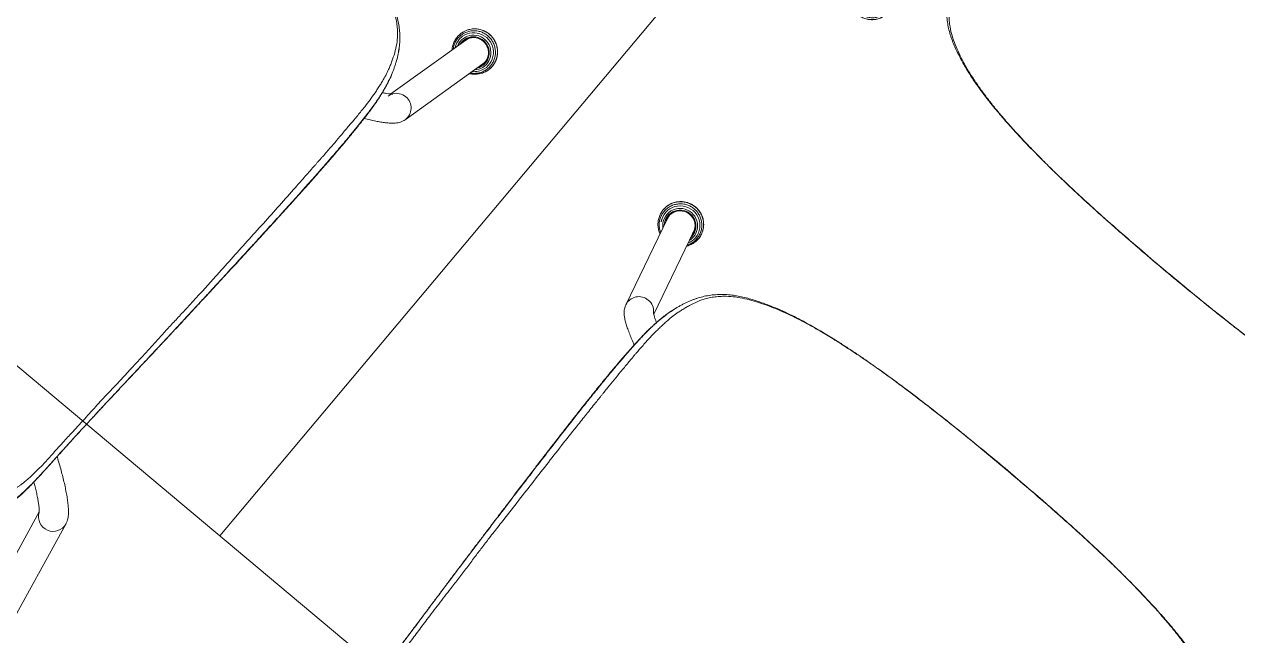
# Model space of a CAD drawing. Header units: metres. Extents: x 822482 to 822767, y 9662202 to 9662512.
# Drawn here: x 822637.789 to 822638.581, y 9662443.266 to 9662443.665 of the extents above; entities that cross this region are included whole.
import ezdxf

# ---------------------------------------------------------------- set-up
doc = ezdxf.new("R2010")
doc.units = ezdxf.units.M
doc.layers.add('A-MOB', color=251, linetype='Continuous', lineweight=0)
doc.layers.add('ARQ_NE_MOBILIÁRIOS', color=251, linetype='Continuous', lineweight=0)

# ---------------------------------------------------------------- blocks, each defined once
blk = doc.blocks.new('cadeira')
at = {"layer": 'A-MOB'}
for p, q in [((2101.6905, 1481.98449), (2101.70598, 1481.9069)), ((2101.7244, 1481.91193), (2101.70918, 1481.98821)), ((2101.70601, 1481.56233), (2101.69061, 1481.50182)), ((2102.23337, 1481.50182), (2102.21797, 1481.56233)), ((2101.70907, 1481.49712), (2101.7239, 1481.55539)), ((2102.20008, 1481.55539), (2102.21491, 1481.49712)), ((2101.69061, 1481.50182), (2101.69061, 1481.50182)), ((2102.23917, 1481.49904), (2102.23917, 1481.49915))]:
    blk.add_line(p, q, dxfattribs=at)
for centre, major_axis, ratio, start_param, end_param in [((2101.71532, 1481.90876), (0.00934, 0.00186), 0.980214, 0.198427, 3.141019), ((2101.71524, 1481.55998), (-0.00923, 0.00235), 0.987472, 0, 1.81707), ((2101.71524, 1481.55998), (-0.00923, 0.00235), 0.987472, 6.280684, 6.283185), ((2102.20874, 1481.55998), (0.00923, 0.00235), 0.987472, 4.466115, 6.283185), ((2102.20874, 1481.55998), (0.00923, 0.00235), 0.987472, 0, 0.002599), ((2101.71524, 1481.55998), (-0.00923, 0.00235), 0.987472, 1.81707, 2.787528), ((2102.20874, 1481.55998), (0.00923, 0.00235), 0.987472, 3.497719, 4.466115), ((2101.69989, 1481.49968), (0.01238, -0.00315), 0.987472, 2.41234, 3.068933), ((2101.69997, 1481.49999), (0.01104, -0.00281), 0.987472, 2.561468, 3.068933), ((2101.7, 1481.50012), (-0.01008, 0.00257), 0.987472, 5.869467, 6.210526), ((2102.22398, 1481.50012), (-0.01008, -0.00257), 0.987472, 0, 3.555298), ((2102.22409, 1481.49968), (0.01238, 0.00315), 0.987472, 0, 0.729141), ((2102.22401, 1481.49999), (0.01104, 0.00281), 0.987472, 0, 0.580014), ((2101.68984, 1481.50238), (-0.00427, 0.00143), 0.157378, 5.627858, 6.329692), ((2101.69989, 1481.49968), (0.01238, -0.00315), 0.987472, 3.068933, 6.283185), ((2101.69997, 1481.49999), (0.01104, -0.00281), 0.987472, 3.068933, 6.283185), ((2101.7, 1481.50012), (-0.01008, 0.00257), 0.987472, 0, 3.555291), ((2101.7, 1481.50012), (0.0096, -0.00244), 0.987472, 3.068933, 6.283185), ((2101.7, 1481.50012), (-0.01008, 0.00257), 0.987472, 6.210526, 6.283185), ((2101.69984, 1481.49947), (-0.00938, 0.00239), 0.987472, 0, 0.301681), ((2101.69984, 1481.49947), (-0.00923, 0.00235), 0.987472, 0, 0.566716), ((2101.69984, 1481.49947), (-0.00938, 0.00239), 0.987472, 6.210526, 6.283185), ((2101.7, 1481.50012), (0.0096, -0.00244), 0.987472, 2.864828, 3.068933), ((2101.69984, 1481.49947), (-0.00938, 0.00239), 0.987472, 6.103123, 6.210526), ((2101.69984, 1481.49947), (-0.00938, 0.00239), 0.987472, 2.840088, 3.321537), ((2101.7, 1481.50012), (0.0096, -0.00244), 0.987472, 0, 0.276646), ((2101.69997, 1481.49999), (0.01104, -0.00281), 0.987472, 0, 0.580006), ((2101.69989, 1481.49968), (0.01238, -0.00315), 0.987472, 0, 0.729134), ((2102.21381, 1481.49903), (-0.0045, 0), 0.153035, 5.655187, 6.357022), ((2102.22409, 1481.49968), (0.01238, 0.00315), 0.987472, 2.412348, 2.895367), ((2102.22409, 1481.49968), (0.01238, 0.00315), 0.987472, 2.895367, 6.283185), ((2102.22401, 1481.49999), (0.01104, 0.00281), 0.987472, 2.561475, 2.895367), ((2102.22401, 1481.49999), (0.01104, 0.00281), 0.987472, 2.895367, 6.283185), ((2102.22398, 1481.50012), (-0.01008, -0.00257), 0.987472, 5.869376, 6.03696), ((2102.22398, 1481.50012), (-0.01008, -0.00257), 0.987472, 6.03696, 6.283185), ((2102.22398, 1481.50012), (0.0096, 0.00244), 0.987472, 2.895367, 6.283185), ((2102.22398, 1481.50012), (0.0096, 0.00244), 0.987472, 2.864835, 2.895367), ((2102.22414, 1481.49947), (-0.00938, -0.00239), 0.987472, 6.103228, 6.283185), ((2102.22398, 1481.50012), (0.0096, 0.00244), 0.987472, 0, 0.276654), ((2102.22414, 1481.49947), (-0.00938, -0.00239), 0.987472, 2.840095, 3.321544), ((2102.22414, 1481.49947), (0.00923, 0.00235), 0.987472, 5.716371, 6.283134), ((2102.23467, 1481.49915), (-0.0045, 0), 0.15303, 3.145634, 3.847469), ((2101.69984, 1481.49947), (-0.00923, 0.00235), 0.987472, 2.574881, 3.141644), ((2101.70965, 1481.4958), (-0.00427, 0.00143), 0.157376, 3.118305, 3.820139), ((2102.22414, 1481.49947), (-0.00938, -0.00239), 0.987472, 0, 0.30159), ((2102.22414, 1481.49947), (0.00923, 0.00235), 0.987472, 3.141639, 3.708402)]:
    blk.add_ellipse(centre, major_axis=major_axis, ratio=ratio, start_param=start_param, end_param=end_param, dxfattribs=at)
for points, knots in [([(2101.96199, 1482.0149), (2101.95609, 1482.01487), (2101.94724, 1482.01476), (2101.93545, 1482.01444), (2101.92366, 1482.014), (2101.90894, 1482.01315), (2101.89423, 1482.01188), (2101.88249, 1482.01063), (2101.87371, 1482.00955), (2101.86644, 1482.0085), (2101.86064, 1482.00756), (2101.85486, 1482.00657), (2101.84911, 1482.00547), (2101.84339, 1482.00429), (2101.83912, 1482.00335), (2101.83485, 1482.00237), (2101.82918, 1482.00099), (2101.8239, 1481.99958), (2101.819, 1481.99816), (2101.81586, 1481.9972), (2101.81273, 1481.99621), (2101.80928, 1481.99505), (2101.8062, 1481.99394), (2101.80318, 1481.99275), (2101.80055, 1481.99165), (2101.79766, 1481.99034), (2101.79487, 1481.98896), (2101.79127, 1481.98706), (2101.78757, 1481.98491), (2101.78437, 1481.98288), (2101.78134, 1481.98081), (2101.77811, 1481.97837), (2101.77455, 1481.97525), (2101.77189, 1481.97255), (2101.77019, 1481.97059), (2101.76866, 1481.96868), (2101.76711, 1481.96654), (2101.76589, 1481.96454), (2101.76523, 1481.9633), (2101.76481, 1481.96249), (2101.76417, 1481.96116), (2101.76338, 1481.95927), (2101.76264, 1481.95737), (2101.76205, 1481.95574), (2101.76157, 1481.95436), (2101.7611, 1481.953), (2101.76019, 1481.95032), (2101.75917, 1481.94734), (2101.75809, 1481.94428), (2101.75741, 1481.9424), (2101.75685, 1481.94086), (2101.75642, 1481.93967), (2101.75596, 1481.93848), (2101.75549, 1481.93728), (2101.7551, 1481.9363), (2101.7548, 1481.93555), (2101.75457, 1481.93499), (2101.75435, 1481.93446), (2101.75407, 1481.93377), (2101.75359, 1481.93263), (2101.75314, 1481.93159), (2101.75276, 1481.93077), (2101.75261, 1481.93044), (2101.75249, 1481.93018), (2101.75237, 1481.92992), (2101.7521, 1481.92936), (2101.75168, 1481.92853), (2101.75116, 1481.92755), (2101.75064, 1481.92664), (2101.75005, 1481.9257), (2101.74951, 1481.92493), (2101.74876, 1481.924), (2101.74788, 1481.92307), (2101.74699, 1481.9224), (2101.74625, 1481.92197), (2101.7457, 1481.92173), (2101.74521, 1481.92158), (2101.74487, 1481.92151), (2101.74463, 1481.92145), (2101.74439, 1481.92136), (2101.74407, 1481.92117), (2101.7436, 1481.92071), (2101.743, 1481.91974), (2101.74213, 1481.91764), (2101.74129, 1481.91416), (2101.74052, 1481.90888), (2101.74001, 1481.90395), (2101.73966, 1481.89903), (2101.73942, 1481.89466), (2101.73923, 1481.89059), (2101.73903, 1481.88566), (2101.73882, 1481.87979), (2101.73861, 1481.8737), (2101.73844, 1481.86902), (2101.73832, 1481.86587), (2101.73826, 1481.86429), (2101.7382, 1481.86271), (2101.73813, 1481.86095), (2101.73802, 1481.8583), (2101.73784, 1481.85405), (2101.73758, 1481.84835), (2101.73732, 1481.84298), (2101.7371, 1481.83866), (2101.73694, 1481.83541), (2101.73677, 1481.83215), (2101.73658, 1481.82852), (2101.7364, 1481.82524), (2101.73617, 1481.82086), (2101.73577, 1481.81353), (2101.73516, 1481.80247), (2101.73451, 1481.7906), (2101.73403, 1481.78166), (2101.73371, 1481.77569), (2101.7334, 1481.76971), (2101.73302, 1481.76224), (2101.73257, 1481.75327), (2101.73213, 1481.74432), (2101.7317, 1481.73539), (2101.73128, 1481.7265), (2101.7308, 1481.71616), (2101.73026, 1481.70437), (2101.72974, 1481.69255), (2101.72935, 1481.68365), (2101.72897, 1481.67472), (2101.72835, 1481.65972), (2101.7278, 1481.6439), (2101.72747, 1481.63233), (2101.72738, 1481.62912), (2101.72734, 1481.62779), (2101.72733, 1481.62704), (2101.72731, 1481.62651), (2101.7273, 1481.62598), (2101.72728, 1481.62533), (2101.72724, 1481.62375), (2101.72719, 1481.62141), (2101.7271, 1481.61727), (2101.72699, 1481.61137), (2101.72691, 1481.60478), (2101.7269, 1481.59911), (2101.72691, 1481.59572), (2101.72693, 1481.59311), (2101.72696, 1481.59042), (2101.72702, 1481.58679), (2101.72712, 1481.58228), (2101.72727, 1481.57725), (2101.72748, 1481.57256), (2101.72776, 1481.56817), (2101.72808, 1481.56464), (2101.7284, 1481.5618), (2101.72868, 1481.55967), (2101.72899, 1481.55752), (2101.72948, 1481.55464), (2101.73023, 1481.551), (2101.73134, 1481.54664), (2101.73245, 1481.54308), (2101.73346, 1481.5403), (2101.73507, 1481.5362), (2101.7373, 1481.53167), (2101.74038, 1481.52688), (2101.74296, 1481.52351), (2101.74581, 1481.52039), (2101.74891, 1481.5175), (2101.75222, 1481.51486), (2101.75574, 1481.51247), (2101.75942, 1481.51034), (2101.76324, 1481.50842), (2101.76713, 1481.50665), (2101.77242, 1481.50448), (2101.77915, 1481.50205), (2101.78669, 1481.49974), (2101.79364, 1481.49794), (2101.79872, 1481.49679), (2101.80171, 1481.49617), (2101.80258, 1481.49599)], [0, 0, 0, 0, 0.018214, 0.02732, 0.036427, 0.054641, 0.072854, 0.081961, 0.091068, 0.100175, 0.104728, 0.109282, 0.118388, 0.122942, 0.127495, 0.132049, 0.136602, 0.145709, 0.149124, 0.152539, 0.155954, 0.159369, 0.163922, 0.166199, 0.169614, 0.173029, 0.176444, 0.179859, 0.186689, 0.191243, 0.19352, 0.20035, 0.20718, 0.21401, 0.218563, 0.22084, 0.22767, 0.2345, 0.236777, 0.237915, 0.24133, 0.24816, 0.254991, 0.259544, 0.264097, 0.268651, 0.273204, 0.291418, 0.300525, 0.309631, 0.314185, 0.318738, 0.323292, 0.327845, 0.332398, 0.334675, 0.336952, 0.339228, 0.341505, 0.346059, 0.355165, 0.357442, 0.359719, 0.360857, 0.361995, 0.364272, 0.371102, 0.377932, 0.384762, 0.391593, 0.400699, 0.405253, 0.418913, 0.432573, 0.437127, 0.446233, 0.453064, 0.456479, 0.459894, 0.463309, 0.466724, 0.473554, 0.482661, 0.491767, 0.509981, 0.519088, 0.528195, 0.537301, 0.541855, 0.546408, 0.553238, 0.560068, 0.566899, 0.573729, 0.575436, 0.577144, 0.578851, 0.580559, 0.582835, 0.587389, 0.594219, 0.601049, 0.604464, 0.607879, 0.611294, 0.614709, 0.619263, 0.621539, 0.62837, 0.64203, 0.65569, 0.664797, 0.66935, 0.673904, 0.68301, 0.692117, 0.701224, 0.710331, 0.719438, 0.728544, 0.742205, 0.755865, 0.764972, 0.769525, 0.783185, 0.810506, 0.817336, 0.819612, 0.820751, 0.821605, 0.822031, 0.822458, 0.823312, 0.824166, 0.827581, 0.830996, 0.837826, 0.846933, 0.851486, 0.853763, 0.85604, 0.858316, 0.860593, 0.865146, 0.8697, 0.874253, 0.878807, 0.88336, 0.885637, 0.887913, 0.89019, 0.892467, 0.89702, 0.901574, 0.906127, 0.908404, 0.91068, 0.919787, 0.924341, 0.928894, 0.933447, 0.938001, 0.942554, 0.947108, 0.951661, 0.956214, 0.960768, 0.965321, 0.974428, 0.983535, 0.990365, 0.997195, 1, 1, 1, 1]), ([(2102.12142, 1481.49599), (2102.12228, 1481.49617), (2102.12526, 1481.49679), (2102.13034, 1481.49794), (2102.13729, 1481.49974), (2102.14483, 1481.50205), (2102.15157, 1481.50448), (2102.15685, 1481.50665), (2102.16075, 1481.50842), (2102.16456, 1481.51034), (2102.16824, 1481.51247), (2102.17176, 1481.51486), (2102.17507, 1481.5175), (2102.17817, 1481.52039), (2102.18102, 1481.52351), (2102.1836, 1481.52688), (2102.18668, 1481.53167), (2102.18891, 1481.5362), (2102.19053, 1481.5403), (2102.19153, 1481.54308), (2102.19264, 1481.54664), (2102.19375, 1481.551), (2102.1945, 1481.55464), (2102.19499, 1481.55752), (2102.19531, 1481.55967), (2102.19558, 1481.5618), (2102.1959, 1481.56464), (2102.19622, 1481.56817), (2102.1965, 1481.57256), (2102.19671, 1481.57725), (2102.19687, 1481.58228), (2102.19696, 1481.58679), (2102.19702, 1481.59042), (2102.19705, 1481.59311), (2102.19707, 1481.59572), (2102.19708, 1481.59911), (2102.19707, 1481.60478), (2102.19699, 1481.61137), (2102.19688, 1481.61727), (2102.19679, 1481.62141), (2102.19674, 1481.62375), (2102.1967, 1481.62533), (2102.19668, 1481.62598), (2102.19667, 1481.62651), (2102.19666, 1481.62704), (2102.19664, 1481.62779), (2102.1966, 1481.62912), (2102.19652, 1481.63233), (2102.19618, 1481.6439), (2102.19563, 1481.65972), (2102.19501, 1481.67472), (2102.19463, 1481.68365), (2102.19424, 1481.69255), (2102.19372, 1481.70437), (2102.19318, 1481.71616), (2102.1927, 1481.7265), (2102.19228, 1481.73539), (2102.19185, 1481.74432), (2102.19141, 1481.75327), (2102.19097, 1481.76224), (2102.19059, 1481.76971), (2102.19027, 1481.77569), (2102.18996, 1481.78166), (2102.18947, 1481.7906), (2102.18882, 1481.80247), (2102.18821, 1481.81353), (2102.18781, 1481.82086), (2102.18758, 1481.82524), (2102.1874, 1481.82852), (2102.18721, 1481.83215), (2102.18705, 1481.83541), (2102.18688, 1481.83866), (2102.18666, 1481.84298), (2102.1864, 1481.84835), (2102.18614, 1481.85405), (2102.18596, 1481.8583), (2102.18585, 1481.86095), (2102.18578, 1481.86271), (2102.18572, 1481.86429), (2102.18566, 1481.86587), (2102.18554, 1481.86902), (2102.18537, 1481.8737), (2102.18516, 1481.87979), (2102.18495, 1481.88566), (2102.18475, 1481.89059), (2102.18456, 1481.89466), (2102.18432, 1481.89903), (2102.18397, 1481.90395), (2102.18346, 1481.90888), (2102.1827, 1481.91416), (2102.18186, 1481.91764), (2102.18099, 1481.91974), (2102.18038, 1481.92071), (2102.17992, 1481.92117), (2102.17959, 1481.92136), (2102.17935, 1481.92145), (2102.17911, 1481.92151), (2102.17877, 1481.92158), (2102.17828, 1481.92173), (2102.17774, 1481.92197), (2102.17699, 1481.9224), (2102.17611, 1481.92307), (2102.17522, 1481.924), (2102.17448, 1481.92493), (2102.17393, 1481.9257), (2102.17334, 1481.92664), (2102.17282, 1481.92755), (2102.1723, 1481.92853), (2102.17188, 1481.92936), (2102.17161, 1481.92992), (2102.17149, 1481.93018), (2102.17137, 1481.93044), (2102.17122, 1481.93077), (2102.17084, 1481.93159), (2102.17039, 1481.93263), (2102.16991, 1481.93377), (2102.16963, 1481.93446), (2102.16941, 1481.93499), (2102.16919, 1481.93555), (2102.16888, 1481.9363), (2102.16849, 1481.93728), (2102.16802, 1481.93848), (2102.16757, 1481.93967), (2102.16713, 1481.94086), (2102.16657, 1481.9424), (2102.1659, 1481.94428), (2102.16482, 1481.94734), (2102.16379, 1481.95032), (2102.16288, 1481.953), (2102.16241, 1481.95436), (2102.16193, 1481.95574), (2102.16134, 1481.95737), (2102.1606, 1481.95927), (2102.15981, 1481.96116), (2102.15917, 1481.96249), (2102.15875, 1481.9633), (2102.15809, 1481.96454), (2102.15687, 1481.96654), (2102.15533, 1481.96868), (2102.15379, 1481.97059), (2102.1521, 1481.97255), (2102.14943, 1481.97525), (2102.14587, 1481.97837), (2102.14264, 1481.98081), (2102.13961, 1481.98288), (2102.13642, 1481.98491), (2102.13271, 1481.98706), (2102.12911, 1481.98896), (2102.12632, 1481.99034), (2102.12344, 1481.99165), (2102.1208, 1481.99275), (2102.11778, 1481.99394), (2102.11471, 1481.99505), (2102.11125, 1481.99621), (2102.10813, 1481.9972), (2102.10499, 1481.99816), (2102.10008, 1481.99958), (2102.0948, 1482.00099), (2102.08913, 1482.00237), (2102.08487, 1482.00335), (2102.08059, 1482.00429), (2102.07487, 1482.00547), (2102.06912, 1482.00657), (2102.06334, 1482.00756), (2102.05755, 1482.0085), (2102.05027, 1482.00955), (2102.04149, 1482.01063), (2102.02975, 1482.01188), (2102.01504, 1482.01315), (2102.00032, 1482.014), (2101.98854, 1482.01444), (2101.97674, 1482.01476), (2101.96789, 1482.01487), (2101.96199, 1482.0149)], [0, 0, 0, 0, 0.002787, 0.009617, 0.016447, 0.025554, 0.034661, 0.039215, 0.043768, 0.048322, 0.052875, 0.057429, 0.061982, 0.066536, 0.071089, 0.075642, 0.080196, 0.089303, 0.09158, 0.093856, 0.09841, 0.102963, 0.107517, 0.109794, 0.11207, 0.114347, 0.116624, 0.121177, 0.125731, 0.130284, 0.134838, 0.139391, 0.141668, 0.143945, 0.146222, 0.148498, 0.153052, 0.162159, 0.168989, 0.172404, 0.175819, 0.176673, 0.177527, 0.177954, 0.178381, 0.179234, 0.180373, 0.182649, 0.18948, 0.216801, 0.230461, 0.235014, 0.244121, 0.257782, 0.271442, 0.280549, 0.289656, 0.298763, 0.30787, 0.316977, 0.326084, 0.330638, 0.335191, 0.344298, 0.357959, 0.371619, 0.378449, 0.380726, 0.385279, 0.388695, 0.39211, 0.395525, 0.39894, 0.40577, 0.4126, 0.417154, 0.419431, 0.421138, 0.422846, 0.424553, 0.426261, 0.433091, 0.439921, 0.446752, 0.453582, 0.458135, 0.462689, 0.471796, 0.480903, 0.49001, 0.508224, 0.517331, 0.526438, 0.533268, 0.536683, 0.540098, 0.543513, 0.546928, 0.553758, 0.562865, 0.567419, 0.581079, 0.59474, 0.599293, 0.6084, 0.61523, 0.622061, 0.628891, 0.635721, 0.637998, 0.639136, 0.640275, 0.642551, 0.644828, 0.653935, 0.658489, 0.660765, 0.663042, 0.665319, 0.667596, 0.672149, 0.676703, 0.681256, 0.68581, 0.690363, 0.69947, 0.708577, 0.726791, 0.731344, 0.735898, 0.740451, 0.745005, 0.751835, 0.758665, 0.76208, 0.763219, 0.765496, 0.772326, 0.779156, 0.781433, 0.785986, 0.792816, 0.799647, 0.806477, 0.808754, 0.813307, 0.820137, 0.823552, 0.826968, 0.830383, 0.833798, 0.836075, 0.840628, 0.844043, 0.847458, 0.850873, 0.854288, 0.863395, 0.867949, 0.872502, 0.877056, 0.881609, 0.890716, 0.89527, 0.899823, 0.90893, 0.918037, 0.927144, 0.945358, 0.963572, 0.972679, 0.981786, 1, 1, 1, 1]), ([(2101.73188, 1481.74152), (2101.73191, 1481.74219), (2101.73198, 1481.74369), (2101.73211, 1481.74618), (2101.73227, 1481.74938), (2101.73245, 1481.75286), (2101.73275, 1481.75878), (2101.73307, 1481.76487), (2101.73346, 1481.77235), (2101.73381, 1481.77888), (2101.73422, 1481.78635), (2101.73463, 1481.79383), (2101.73509, 1481.80215), (2101.7356, 1481.8113), (2101.73615, 1481.82129), (2101.73654, 1481.82863), (2101.73685, 1481.83445), (2101.73702, 1481.83784), (2101.73723, 1481.84214), (2101.73747, 1481.84712), (2101.73777, 1481.85369), (2101.7381, 1481.86157), (2101.73837, 1481.86885), (2101.73857, 1481.87476), (2101.73871, 1481.87892), (2101.73886, 1481.88344), (2101.73904, 1481.88845), (2101.73927, 1481.89373), (2101.73948, 1481.89786), (2101.7397, 1481.90131), (2101.73988, 1481.90371), (2101.74004, 1481.90551), (2101.7402, 1481.90724), (2101.74048, 1481.9098), (2101.74089, 1481.91281), (2101.74158, 1481.91656), (2101.74213, 1481.91849), (2101.7425, 1481.91946)], [0, 0, 0, 0, 0.009649, 0.021572, 0.035769, 0.055615, 0.071538, 0.120789, 0.143076, 0.178845, 0.214614, 0.250382, 0.286151, 0.333893, 0.381581, 0.429219, 0.438984, 0.464985, 0.477702, 0.500746, 0.536513, 0.572256, 0.615259, 0.64374, 0.661597, 0.67946, 0.715171, 0.743749, 0.772109, 0.793289, 0.814459, 0.825131, 0.83577, 0.857215, 0.892929, 0.928615, 1, 1, 1, 1]), ([(2101.73956, 1481.89925), (2101.73866, 1481.89989), (2101.73674, 1481.90129), (2101.73397, 1481.9034), (2101.73132, 1481.9055), (2101.72901, 1481.90743), (2101.72709, 1481.90914), (2101.72567, 1481.91053), (2101.72472, 1481.91154), (2101.72419, 1481.91217), (2101.72403, 1481.91239), (2101.72402, 1481.91241), (2101.72402, 1481.91241)], [0, 0, 0, 0, 0.104922, 0.231233, 0.35645, 0.480026, 0.60113, 0.718487, 0.817015, 0.905914, 0.984068, 1, 1, 1, 1]), ([(2101.75159, 1481.91492), (2101.75142, 1481.91482), (2101.75108, 1481.9146), (2101.75055, 1481.91436), (2101.7501, 1481.91423), (2101.74967, 1481.91417), (2101.74922, 1481.91418), (2101.74877, 1481.914), (2101.74801, 1481.91344), (2101.74701, 1481.91223), (2101.74605, 1481.90999), (2101.74533, 1481.90762), (2101.74464, 1481.90491), (2101.74397, 1481.90146), (2101.74338, 1481.89719), (2101.74299, 1481.89369), (2101.74264, 1481.88994), (2101.74224, 1481.88452), (2101.74204, 1481.87826), (2101.74183, 1481.87153), (2101.74166, 1481.8665), (2101.74147, 1481.86174), (2101.74125, 1481.85777), (2101.74106, 1481.85424), (2101.74092, 1481.85108), (2101.74076, 1481.84692), (2101.74058, 1481.84177), (2101.74036, 1481.83572), (2101.74008, 1481.82971), (2101.73966, 1481.82237), (2101.73918, 1481.81357), (2101.73858, 1481.80252), (2101.73799, 1481.79054), (2101.73755, 1481.77917), (2101.73718, 1481.76918), (2101.73677, 1481.76062), (2101.73633, 1481.75232), (2101.73592, 1481.74425), (2101.7357, 1481.73903), (2101.7356, 1481.73641)], [0, 0, 0, 0, 0.021292, 0.042618, 0.063969, 0.07784, 0.091523, 0.114236, 0.136625, 0.187911, 0.23473, 0.256499, 0.277835, 0.321226, 0.342544, 0.363425, 0.383683, 0.403083, 0.444018, 0.465673, 0.487475, 0.505572, 0.523285, 0.535324, 0.547866, 0.560767, 0.584615, 0.608711, 0.632293, 0.65561, 0.695428, 0.736302, 0.786352, 0.83705, 0.870849, 0.904554, 0.938344, 0.968974, 1, 1, 1, 1]), ([(2102.18839, 1481.73641), (2102.18828, 1481.73903), (2102.18806, 1481.74425), (2102.18765, 1481.75232), (2102.18721, 1481.76062), (2102.1868, 1481.76918), (2102.18644, 1481.77917), (2102.18599, 1481.79054), (2102.1854, 1481.80252), (2102.1848, 1481.81357), (2102.18432, 1481.82237), (2102.18391, 1481.82971), (2102.18362, 1481.83572), (2102.1834, 1481.84177), (2102.18323, 1481.84692), (2102.18306, 1481.85108), (2102.18292, 1481.85424), (2102.18273, 1481.85777), (2102.18251, 1481.86174), (2102.18232, 1481.8665), (2102.18215, 1481.87153), (2102.18194, 1481.87826), (2102.18174, 1481.88452), (2102.18134, 1481.88994), (2102.181, 1481.89369), (2102.1806, 1481.89719), (2102.18001, 1481.90146), (2102.17934, 1481.90491), (2102.17865, 1481.90762), (2102.17793, 1481.90999), (2102.17697, 1481.91223), (2102.17597, 1481.91344), (2102.17522, 1481.914), (2102.17476, 1481.91418), (2102.17431, 1481.91417), (2102.17388, 1481.91423), (2102.17343, 1481.91436), (2102.1729, 1481.9146), (2102.17256, 1481.91482), (2102.17239, 1481.91492)], [0, 0, 0, 0, 0.031026, 0.061656, 0.095446, 0.129151, 0.16295, 0.213648, 0.263698, 0.304572, 0.34439, 0.367707, 0.391289, 0.415385, 0.439233, 0.452134, 0.464676, 0.476715, 0.494428, 0.512525, 0.534327, 0.555982, 0.596917, 0.616317, 0.636575, 0.657456, 0.678774, 0.722165, 0.743501, 0.76527, 0.812089, 0.863375, 0.885764, 0.908477, 0.92216, 0.936031, 0.957382, 0.978708, 1, 1, 1, 1]), ([(2102.18275, 1481.91463), (2102.18286, 1481.91403), (2102.18314, 1481.91241), (2102.18351, 1481.9098), (2102.18378, 1481.90724), (2102.18395, 1481.90551), (2102.1841, 1481.90371), (2102.18428, 1481.90131), (2102.1845, 1481.89786), (2102.18472, 1481.89373), (2102.18494, 1481.88845), (2102.18512, 1481.88344), (2102.18527, 1481.87892), (2102.18541, 1481.87476), (2102.18561, 1481.86885), (2102.18588, 1481.86157), (2102.18621, 1481.85369), (2102.18651, 1481.84712), (2102.18675, 1481.84214), (2102.18696, 1481.83784), (2102.18714, 1481.83445), (2102.18744, 1481.82863), (2102.18783, 1481.82129), (2102.18838, 1481.8113), (2102.18889, 1481.80215), (2102.18935, 1481.79383), (2102.18976, 1481.78635), (2102.19017, 1481.77888), (2102.19052, 1481.77235), (2102.19092, 1481.76487), (2102.19123, 1481.75878), (2102.19154, 1481.75286), (2102.19171, 1481.74938), (2102.19187, 1481.74618), (2102.192, 1481.74369), (2102.19207, 1481.74219), (2102.1921, 1481.74152)], [0, 0, 0, 0, 0.025576, 0.064549, 0.087951, 0.099561, 0.111207, 0.13431, 0.157422, 0.188371, 0.219558, 0.258528, 0.278021, 0.297507, 0.328588, 0.375516, 0.414522, 0.453553, 0.478699, 0.492578, 0.520951, 0.531608, 0.583593, 0.635633, 0.687733, 0.726766, 0.765799, 0.804833, 0.843866, 0.868187, 0.921933, 0.939309, 0.960967, 0.976459, 0.98947, 1, 1, 1, 1]), ([(2101.70598, 1481.9069), (2101.70613, 1481.90621), (2101.70648, 1481.90497), (2101.70725, 1481.90331), (2101.70824, 1481.90167), (2101.7097, 1481.89974), (2101.71163, 1481.8976), (2101.71408, 1481.89522), (2101.71675, 1481.89284), (2101.71975, 1481.89035), (2101.72294, 1481.88784), (2101.72634, 1481.88529), (2101.72991, 1481.88272), (2101.73362, 1481.88016), (2101.73658, 1481.87818), (2101.73829, 1481.87707), (2101.73871, 1481.87679)], [0, 0, 0, 0, 0.04824, 0.093578, 0.147999, 0.21856, 0.318124, 0.401984, 0.490201, 0.574015, 0.655614, 0.736, 0.81567, 0.894909, 0.973904, 1, 1, 1, 1]), ([(2101.73151, 1481.54582), (2101.73139, 1481.54623), (2101.73127, 1481.54664), (2101.73084, 1481.54816), (2101.73047, 1481.54956), (2101.73014, 1481.55097), (2101.73001, 1481.55154), (2101.72994, 1481.55182), (2101.72976, 1481.55267), (2101.72964, 1481.55324), (2101.72929, 1481.55494), (2101.72908, 1481.55609), (2101.7287, 1481.55838), (2101.72853, 1481.55953), (2101.7283, 1481.56126), (2101.72823, 1481.56184), (2101.72809, 1481.563), (2101.72803, 1481.56358), (2101.72784, 1481.56532), (2101.72774, 1481.56648), (2101.72759, 1481.56823), (2101.72755, 1481.56881), (2101.72746, 1481.56998), (2101.72742, 1481.57056), (2101.72731, 1481.57231), (2101.72725, 1481.57348), (2101.72714, 1481.57582), (2101.72709, 1481.57699), (2101.72703, 1481.57875), (2101.72701, 1481.57933), (2101.72697, 1481.5805), (2101.72696, 1481.58109), (2101.72691, 1481.58285), (2101.72688, 1481.58402), (2101.72683, 1481.58637), (2101.72681, 1481.58754), (2101.72677, 1481.58989), (2101.72676, 1481.59106), (2101.72672, 1481.59458), (2101.7267, 1481.59693), (2101.7267, 1481.60163), (2101.72671, 1481.60398), (2101.72675, 1481.60868), (2101.72678, 1481.61103), (2101.72686, 1481.61573), (2101.7269, 1481.61808), (2101.727, 1481.62278), (2101.72706, 1481.62513), (2101.72715, 1481.62866), (2101.72718, 1481.62983), (2101.72725, 1481.63218), (2101.72728, 1481.63336), (2101.72738, 1481.63689), (2101.72745, 1481.63924), (2101.7276, 1481.64394), (2101.72768, 1481.64629), (2101.72784, 1481.65099), (2101.72792, 1481.65334), (2101.72818, 1481.66039), (2101.72837, 1481.66509), (2101.72865, 1481.67214), (2101.72875, 1481.67449), (2101.72895, 1481.67918), (2101.72905, 1481.68153), (2101.72937, 1481.68858), (2101.72958, 1481.69327), (2101.73002, 1481.70266), (2101.73024, 1481.70735), (2101.73057, 1481.71439), (2101.73068, 1481.71674), (2101.73091, 1481.72143), (2101.73102, 1481.72377), (2101.73124, 1481.72846), (2101.73135, 1481.7308), (2101.73158, 1481.73549), (2101.7317, 1481.73783), (2101.73181, 1481.74018)], [0, 0, 0, 0, 0.006682, 0.006682, 0.024743, 0.029258, 0.029258, 0.033773, 0.033773, 0.042803, 0.042803, 0.060863, 0.060863, 0.078924, 0.078924, 0.087954, 0.087954, 0.096984, 0.096984, 0.115044, 0.115044, 0.124074, 0.124074, 0.133105, 0.133105, 0.151165, 0.151165, 0.169225, 0.169225, 0.178255, 0.178255, 0.187286, 0.187286, 0.205346, 0.205346, 0.223406, 0.223406, 0.241466, 0.241466, 0.277587, 0.277587, 0.313708, 0.313708, 0.349828, 0.349828, 0.385949, 0.385949, 0.42207, 0.42207, 0.44013, 0.44013, 0.45819, 0.45819, 0.494311, 0.494311, 0.530432, 0.530432, 0.566552, 0.566552, 0.638794, 0.638794, 0.674914, 0.674914, 0.711035, 0.711035, 0.783276, 0.783276, 0.855517, 0.855517, 0.891638, 0.891638, 0.927759, 0.927759, 0.963879, 0.963879, 1, 1, 1, 1]), ([(2101.7356, 1481.73641), (2101.73553, 1481.73467), (2101.73541, 1481.73119), (2101.73525, 1481.72597), (2101.73496, 1481.71727), (2101.73453, 1481.70508), (2101.73396, 1481.68939), (2101.73339, 1481.67365), (2101.73283, 1481.65791), (2101.73248, 1481.64418), (2101.73221, 1481.63251), (2101.73202, 1481.62544), (2101.73194, 1481.62097), (2101.73189, 1481.61906), (2101.73184, 1481.61716), (2101.73177, 1481.61463), (2101.73173, 1481.61274), (2101.7317, 1481.61148)], [0, 0, 0, 0, 0.04168, 0.083595, 0.1255, 0.250949, 0.376428, 0.502387, 0.628885, 0.754356, 0.831957, 0.908811, 0.924088, 0.939336, 0.954553, 0.969742, 1, 1, 1, 1]), ([(2101.73181, 1481.74018), (2101.73182, 1481.7404), (2101.73183, 1481.74062), (2101.73186, 1481.74107), (2101.73187, 1481.74129), (2101.73188, 1481.74152)], [0, 0, 0, 0, 0.5, 0.5, 1, 1, 1, 1]), ([(2102.19228, 1481.61148), (2102.19225, 1481.61274), (2102.19221, 1481.61463), (2102.19215, 1481.61716), (2102.1921, 1481.61906), (2102.19204, 1481.62097), (2102.19196, 1481.62544), (2102.19177, 1481.63251), (2102.1915, 1481.64418), (2102.19116, 1481.65791), (2102.1906, 1481.67365), (2102.19002, 1481.68939), (2102.18945, 1481.70508), (2102.18902, 1481.71727), (2102.18874, 1481.72597), (2102.18857, 1481.73119), (2102.18845, 1481.73467), (2102.18839, 1481.73641)], [0, 0, 0, 0, 0.030258, 0.045447, 0.060664, 0.075912, 0.091189, 0.168043, 0.245644, 0.371115, 0.497613, 0.623572, 0.749051, 0.8745, 0.916405, 0.95832, 1, 1, 1, 1]), ([(2102.1921, 1481.74152), (2102.19212, 1481.74129), (2102.19213, 1481.74107), (2102.19215, 1481.74062), (2102.19216, 1481.7404), (2102.19217, 1481.74018)], [0, 0, 0, 0, 0.5, 0.5, 1, 1, 1, 1]), ([(2102.19217, 1481.74018), (2102.19229, 1481.73783), (2102.1924, 1481.73549), (2102.19263, 1481.7308), (2102.19274, 1481.72846), (2102.19296, 1481.72377), (2102.19308, 1481.72143), (2102.1933, 1481.71674), (2102.19341, 1481.71439), (2102.19374, 1481.70735), (2102.19397, 1481.70266), (2102.1944, 1481.69327), (2102.19462, 1481.68858), (2102.19493, 1481.68153), (2102.19503, 1481.67918), (2102.19523, 1481.67449), (2102.19533, 1481.67214), (2102.19562, 1481.66509), (2102.1958, 1481.66039), (2102.19606, 1481.65334), (2102.19614, 1481.65099), (2102.1963, 1481.64629), (2102.19638, 1481.64394), (2102.19653, 1481.63924), (2102.1966, 1481.63689), (2102.1967, 1481.63336), (2102.19673, 1481.63218), (2102.1968, 1481.62983), (2102.19683, 1481.62866), (2102.19692, 1481.62513), (2102.19698, 1481.62278), (2102.19708, 1481.61808), (2102.19713, 1481.61573), (2102.1972, 1481.61103), (2102.19723, 1481.60868), (2102.19727, 1481.60398), (2102.19728, 1481.60163), (2102.19728, 1481.59693), (2102.19726, 1481.59458), (2102.19723, 1481.59106), (2102.19721, 1481.58989), (2102.19717, 1481.58754), (2102.19715, 1481.58637), (2102.1971, 1481.58402), (2102.19707, 1481.58285), (2102.19703, 1481.58109), (2102.19701, 1481.5805), (2102.19697, 1481.57933), (2102.19695, 1481.57875), (2102.19689, 1481.57699), (2102.19684, 1481.57582), (2102.19673, 1481.57348), (2102.19667, 1481.57231), (2102.19656, 1481.57056), (2102.19652, 1481.56998), (2102.19644, 1481.56881), (2102.19639, 1481.56823), (2102.19625, 1481.56648), (2102.19614, 1481.56532), (2102.19595, 1481.56358), (2102.19589, 1481.563), (2102.19575, 1481.56184), (2102.19568, 1481.56126), (2102.19545, 1481.55953), (2102.19528, 1481.55838), (2102.1949, 1481.55609), (2102.19469, 1481.55494), (2102.19434, 1481.55324), (2102.19422, 1481.55267), (2102.19404, 1481.55182), (2102.19397, 1481.55154), (2102.19384, 1481.55097), (2102.19351, 1481.54956), (2102.19315, 1481.54816), (2102.19272, 1481.54664), (2102.1926, 1481.54623), (2102.19247, 1481.54582)], [0, 0, 0, 0, 0.036121, 0.036121, 0.072241, 0.072241, 0.108362, 0.108362, 0.144483, 0.144483, 0.216724, 0.216724, 0.288965, 0.288965, 0.325086, 0.325086, 0.361206, 0.361206, 0.433448, 0.433448, 0.469568, 0.469568, 0.505689, 0.505689, 0.54181, 0.54181, 0.55987, 0.55987, 0.57793, 0.57793, 0.614051, 0.614051, 0.650172, 0.650172, 0.686292, 0.686292, 0.722413, 0.722413, 0.758534, 0.758534, 0.776594, 0.776594, 0.794654, 0.794654, 0.812714, 0.812714, 0.821745, 0.821745, 0.830775, 0.830775, 0.848835, 0.848835, 0.866895, 0.866895, 0.875926, 0.875926, 0.884956, 0.884956, 0.903016, 0.903016, 0.912046, 0.912046, 0.921076, 0.921076, 0.939137, 0.939137, 0.957197, 0.957197, 0.966227, 0.966227, 0.970742, 0.970742, 0.975257, 0.993318, 0.993318, 1, 1, 1, 1]), ([(2101.7317, 1481.61148), (2101.73166, 1481.60923), (2101.73158, 1481.60478), (2101.73154, 1481.59906), (2101.73153, 1481.5943), (2101.73156, 1481.59063), (2101.73155, 1481.58735), (2101.73148, 1481.58469), (2101.73147, 1481.58234), (2101.73152, 1481.57961), (2101.7316, 1481.57638), (2101.7317, 1481.57206), (2101.73188, 1481.56709), (2101.73227, 1481.5623), (2101.73272, 1481.55844), (2101.73308, 1481.55548), (2101.73357, 1481.5521), (2101.73427, 1481.54831), (2101.73521, 1481.54457), (2101.73622, 1481.54137), (2101.73712, 1481.53868), (2101.73848, 1481.53501), (2101.74047, 1481.53052), (2101.74313, 1481.52599), (2101.74591, 1481.52239), (2101.7486, 1481.51953), (2101.75199, 1481.51641), (2101.75626, 1481.51318), (2101.76154, 1481.51007), (2101.76718, 1481.5073), (2101.77311, 1481.5048), (2101.77928, 1481.5025), (2101.78576, 1481.50044), (2101.7925, 1481.49859), (2101.79944, 1481.49694), (2101.80655, 1481.49542), (2101.81478, 1481.4939), (2101.82413, 1481.49243), (2101.83462, 1481.49104), (2101.84539, 1481.48983), (2101.85646, 1481.48879), (2101.86777, 1481.48792), (2101.87928, 1481.4872), (2101.89095, 1481.4866), (2101.90275, 1481.48612), (2101.91461, 1481.48575), (2101.92651, 1481.48548), (2101.9384, 1481.4853), (2101.95022, 1481.48519), (2101.95808, 1481.48515), (2101.96199, 1481.48514)], [0, 0, 0, 0, 0.021125, 0.041727, 0.053635, 0.065803, 0.076232, 0.084471, 0.09085, 0.09843, 0.110071, 0.121245, 0.139206, 0.157005, 0.166566, 0.176012, 0.185342, 0.199214, 0.213026, 0.22219, 0.2313, 0.240338, 0.260319, 0.279709, 0.292414, 0.305136, 0.317964, 0.337383, 0.357289, 0.377745, 0.398638, 0.419927, 0.441675, 0.463927, 0.486665, 0.509905, 0.533767, 0.566451, 0.599882, 0.634047, 0.669165, 0.704824, 0.741023, 0.777759, 0.814681, 0.851915, 0.889112, 0.926347, 0.963328, 1, 1, 1, 1]), ([(2101.96199, 1481.48514), (2101.9659, 1481.48515), (2101.97376, 1481.48519), (2101.98559, 1481.4853), (2101.99747, 1481.48548), (2102.00937, 1481.48575), (2102.02123, 1481.48612), (2102.03303, 1481.4866), (2102.0447, 1481.4872), (2102.05621, 1481.48792), (2102.06753, 1481.48879), (2102.0786, 1481.48983), (2102.08937, 1481.49104), (2102.09985, 1481.49243), (2102.10921, 1481.4939), (2102.11744, 1481.49542), (2102.12455, 1481.49694), (2102.13149, 1481.49859), (2102.13822, 1481.50044), (2102.14471, 1481.5025), (2102.15087, 1481.5048), (2102.1568, 1481.5073), (2102.16244, 1481.51007), (2102.16773, 1481.51318), (2102.17199, 1481.51641), (2102.17538, 1481.51953), (2102.17807, 1481.52239), (2102.18085, 1481.52599), (2102.18351, 1481.53052), (2102.1855, 1481.53501), (2102.18686, 1481.53868), (2102.18776, 1481.54137), (2102.18878, 1481.54457), (2102.18971, 1481.54831), (2102.19041, 1481.5521), (2102.1909, 1481.55548), (2102.19126, 1481.55844), (2102.19171, 1481.5623), (2102.1921, 1481.56709), (2102.19228, 1481.57206), (2102.19238, 1481.57638), (2102.19246, 1481.57961), (2102.19251, 1481.58234), (2102.1925, 1481.58469), (2102.19243, 1481.58735), (2102.19243, 1481.59063), (2102.19245, 1481.5943), (2102.19244, 1481.59906), (2102.1924, 1481.60478), (2102.19232, 1481.60923), (2102.19228, 1481.61148)], [0, 0, 0, 0, 0.036672, 0.073653, 0.110888, 0.148085, 0.185319, 0.222241, 0.258977, 0.295176, 0.330835, 0.365953, 0.400118, 0.433549, 0.466233, 0.490095, 0.513335, 0.536073, 0.558325, 0.580073, 0.601362, 0.622255, 0.642711, 0.662617, 0.682036, 0.694864, 0.707586, 0.720291, 0.739681, 0.759662, 0.7687, 0.77781, 0.786974, 0.800786, 0.814658, 0.823988, 0.833434, 0.842995, 0.860794, 0.878755, 0.889929, 0.90157, 0.90915, 0.915529, 0.923768, 0.934197, 0.946365, 0.958273, 0.978875, 1, 1, 1, 1]), ([(2101.72705, 1481.57894), (2101.72701, 1481.57892), (2101.72574, 1481.5783), (2101.72334, 1481.5771), (2101.72008, 1481.57537), (2101.7171, 1481.57368), (2101.71438, 1481.57199), (2101.71187, 1481.57023), (2101.70991, 1481.56861), (2101.70838, 1481.56697), (2101.70734, 1481.56552), (2101.70653, 1481.56398), (2101.70616, 1481.56287), (2101.70601, 1481.56233)], [0, 0, 0, 0, 0.004389, 0.118992, 0.234773, 0.352485, 0.473592, 0.601437, 0.745769, 0.825883, 0.891227, 0.95041, 1, 1, 1, 1]), ([(2102.21797, 1481.56233), (2102.21777, 1481.56303), (2102.21735, 1481.56425), (2102.21646, 1481.56579), (2102.21548, 1481.5671), (2102.21426, 1481.5684), (2102.21257, 1481.56988), (2102.2104, 1481.57146), (2102.20764, 1481.57322), (2102.20463, 1481.57497), (2102.20128, 1481.57677), (2102.19866, 1481.5781), (2102.19718, 1481.57882), (2102.19694, 1481.57893)], [0, 0, 0, 0, 0.064234, 0.120768, 0.183128, 0.256393, 0.351772, 0.491192, 0.61224, 0.73982, 0.86032, 0.977439, 1, 1, 1, 1]), ([(2101.72448, 1481.55763), (2101.72432, 1481.55711), (2101.72403, 1481.55625), (2101.72351, 1481.55534), (2101.72312, 1481.55482), (2101.72292, 1481.55461), (2101.72296, 1481.55466), (2101.72333, 1481.55497), (2101.72408, 1481.55553), (2101.72528, 1481.55633), (2101.72688, 1481.55732), (2101.72818, 1481.55806), (2101.72885, 1481.55843)], [0, 0, 0, 0, 0.081343, 0.151974, 0.223941, 0.300745, 0.387031, 0.486436, 0.600629, 0.728996, 0.869146, 1, 1, 1, 1]), ([(2102.19515, 1481.55842), (2102.19575, 1481.55809), (2102.19705, 1481.55735), (2102.19868, 1481.55635), (2102.19994, 1481.5555), (2102.2007, 1481.55493), (2102.201, 1481.55468), (2102.20104, 1481.55464), (2102.20104, 1481.55464)], [0, 0, 0, 0, 0.174432, 0.404874, 0.600957, 0.778772, 0.934748, 1, 1, 1, 1]), ([(2101.7391, 1481.52895), (2101.73893, 1481.52921), (2101.73876, 1481.52948), (2101.73845, 1481.52998), (2101.7383, 1481.53022), (2101.73801, 1481.53071), (2101.73786, 1481.53096), (2101.73742, 1481.53172), (2101.73712, 1481.53225), (2101.73684, 1481.53277)], [0, 0, 0, 0, 0.210769, 0.210769, 0.403077, 0.403077, 0.595385, 0.595385, 1, 1, 1, 1]), ([(2102.18714, 1481.53277), (2102.18686, 1481.53225), (2102.18656, 1481.53172), (2102.18612, 1481.53096), (2102.18597, 1481.53071), (2102.18568, 1481.53022), (2102.18553, 1481.52998), (2102.18522, 1481.52948), (2102.18505, 1481.52921), (2102.18488, 1481.52895)], [0, 0, 0, 0, 0.404615, 0.404615, 0.596923, 0.596923, 0.789231, 0.789231, 1, 1, 1, 1]), ([(2101.69328, 1481.51241), (2101.69313, 1481.51233), (2101.6922, 1481.51185), (2101.69057, 1481.51076), (2101.68859, 1481.50887), (2101.68692, 1481.50659), (2101.68594, 1481.50478), (2101.68558, 1481.50374), (2101.68554, 1481.50362)], [0, 0, 0, 0, 0.043015, 0.262189, 0.489341, 0.725369, 0.968492, 1, 1, 1, 1]), ([(2101.69302, 1481.5116), (2101.6928, 1481.51148), (2101.69259, 1481.51136), (2101.69199, 1481.51099), (2101.69162, 1481.51073), (2101.6909, 1481.51018), (2101.69055, 1481.50988), (2101.68989, 1481.50926), (2101.68958, 1481.50894), (2101.68898, 1481.50826), (2101.6887, 1481.5079), (2101.68817, 1481.50717), (2101.68793, 1481.50679), (2101.68748, 1481.506), (2101.68727, 1481.5056), (2101.6869, 1481.50477), (2101.68674, 1481.50435), (2101.68659, 1481.50392)], [0, 0, 0, 0, 0.072172, 0.072172, 0.204719, 0.204719, 0.337266, 0.337266, 0.469812, 0.469812, 0.602359, 0.602359, 0.734906, 0.734906, 0.867453, 0.867453, 1, 1, 1, 1]), ([(2101.71311, 1481.49511), (2101.71325, 1481.49553), (2101.71337, 1481.49597), (2101.71357, 1481.49685), (2101.71365, 1481.4973), (2101.71376, 1481.49819), (2101.7138, 1481.49864), (2101.71382, 1481.49955), (2101.71381, 1481.5), (2101.71374, 1481.5009), (2101.71369, 1481.50135), (2101.71353, 1481.50224), (2101.71343, 1481.50268), (2101.71319, 1481.50356), (2101.71304, 1481.50399), (2101.71271, 1481.50483), (2101.71253, 1481.50525), (2101.71212, 1481.50604), (2101.71191, 1481.50642), (2101.71167, 1481.50679)], [0, 0, 0, 0, 0.111551, 0.111551, 0.223102, 0.223102, 0.334653, 0.334653, 0.446204, 0.446204, 0.557756, 0.557756, 0.669307, 0.669307, 0.780858, 0.780858, 0.892409, 0.892409, 1, 1, 1, 1]), ([(2101.71391, 1481.49436), (2101.71417, 1481.49515), (2101.71457, 1481.49678), (2101.71475, 1481.49936), (2101.71444, 1481.50203), (2101.71364, 1481.50467), (2101.71266, 1481.50656), (2101.71197, 1481.50754), (2101.71181, 1481.50775)], [0, 0, 0, 0, 0.174849, 0.358458, 0.549056, 0.744819, 0.944192, 1, 1, 1, 1]), ([(2102.21221, 1481.50763), (2102.21211, 1481.50749), (2102.21151, 1481.50658), (2102.21056, 1481.50478), (2102.2097, 1481.50208), (2102.20934, 1481.50005), (2102.20934, 1481.49895), (2102.20934, 1481.49883)], [0, 0, 0, 0, 0.056203, 0.346996, 0.649127, 0.960242, 1, 1, 1, 1]), ([(2102.21228, 1481.50674), (2102.21211, 1481.50648), (2102.21196, 1481.50622), (2102.2116, 1481.50555), (2102.21141, 1481.50514), (2102.21106, 1481.5043), (2102.2109, 1481.50388), (2102.21064, 1481.50301), (2102.21053, 1481.50257), (2102.21035, 1481.50168), (2102.21028, 1481.50124), (2102.21019, 1481.50034), (2102.21017, 1481.49988), (2102.21017, 1481.49943)], [0, 0, 0, 0, 0.118088, 0.118088, 0.29447, 0.29447, 0.470853, 0.470853, 0.647235, 0.647235, 0.823618, 0.823618, 1, 1, 1, 1]), ([(2102.23895, 1481.50163), (2102.23881, 1481.50248), (2102.23837, 1481.50416), (2102.23723, 1481.50659), (2102.23564, 1481.50884), (2102.23363, 1481.51076), (2102.23189, 1481.51187), (2102.23089, 1481.51236), (2102.2307, 1481.51244)], [0, 0, 0, 0, 0.18076, 0.370479, 0.565217, 0.763492, 0.955255, 1, 1, 1, 1]), ([(2102.23809, 1481.4996), (2102.23809, 1481.50005), (2102.23807, 1481.5005), (2102.23798, 1481.5014), (2102.23791, 1481.50185), (2102.23773, 1481.50273), (2102.23762, 1481.50317), (2102.23736, 1481.50404), (2102.2372, 1481.50446), (2102.23685, 1481.50529), (2102.23666, 1481.5057), (2102.23623, 1481.5065), (2102.23599, 1481.50688), (2102.23549, 1481.50763), (2102.23521, 1481.50799), (2102.23463, 1481.50869), (2102.23433, 1481.50902), (2102.23368, 1481.50966), (2102.23334, 1481.50996), (2102.23263, 1481.51053), (2102.23227, 1481.51079), (2102.23162, 1481.51122), (2102.23135, 1481.51138), (2102.23107, 1481.51154)], [0, 0, 0, 0, 0.093414, 0.093414, 0.186829, 0.186829, 0.280243, 0.280243, 0.373657, 0.373657, 0.467071, 0.467071, 0.560486, 0.560486, 0.6539, 0.6539, 0.747314, 0.747314, 0.840729, 0.840729, 0.934143, 0.934143, 1, 1, 1, 1]), ([(2101.71391, 1481.49435), (2101.71328, 1481.49249), (2101.71231, 1481.49081), (2101.71039, 1481.48863), (2101.70968, 1481.48796), (2101.70814, 1481.48678), (2101.70732, 1481.48627), (2101.70556, 1481.48541), (2101.70465, 1481.48507), (2101.70277, 1481.48457), (2101.7018, 1481.48441), (2101.69985, 1481.48428), (2101.69888, 1481.48431), (2101.69694, 1481.48455), (2101.69597, 1481.48478), (2101.69412, 1481.48539), (2101.69323, 1481.48579), (2101.69153, 1481.48675), (2101.69072, 1481.48732), (2101.68925, 1481.48858), (2101.68857, 1481.48929), (2101.68737, 1481.49083), (2101.68685, 1481.49165), (2101.68597, 1481.49337), (2101.68561, 1481.49429), (2101.68509, 1481.49615), (2101.68493, 1481.4971), (2101.68478, 1481.49903), (2101.68481, 1481.50001), (2101.68505, 1481.50192), (2101.68526, 1481.50285), (2101.68557, 1481.50378)], [0, 0, 0, 0, 0.125, 0.125, 0.1875, 0.1875, 0.25, 0.25, 0.3125, 0.3125, 0.375, 0.375, 0.4375, 0.4375, 0.5, 0.5, 0.5625, 0.5625, 0.625, 0.625, 0.6875, 0.6875, 0.75, 0.75, 0.8125, 0.8125, 0.875, 0.875, 0.9375, 0.9375, 1, 1, 1, 1]), ([(2101.68492, 1481.50085), (2101.68492, 1481.50085), (2101.68492, 1481.50085), (2101.6848, 1481.49989), (2101.68478, 1481.49892), (2101.68492, 1481.49699), (2101.68509, 1481.49604), (2101.68561, 1481.49418), (2101.68597, 1481.49327), (2101.68684, 1481.49155), (2101.68736, 1481.49073), (2101.68856, 1481.4892), (2101.68924, 1481.48849), (2101.69071, 1481.48723), (2101.69151, 1481.48666), (2101.69322, 1481.4857), (2101.6941, 1481.4853), (2101.69595, 1481.48469), (2101.69692, 1481.48447), (2101.69885, 1481.48422), (2101.69982, 1481.48419), (2101.70177, 1481.48432), (2101.70274, 1481.48448), (2101.70461, 1481.48498), (2101.70552, 1481.48532), (2101.70728, 1481.48618), (2101.7081, 1481.48669), (2101.70963, 1481.48786), (2101.71035, 1481.48853), (2101.71142, 1481.48975), (2101.71181, 1481.49027), (2101.71217, 1481.49081)], [0, 0, 0, 0, 0.000037, 0.000037, 0.073155, 0.073155, 0.146273, 0.146273, 0.219391, 0.219391, 0.292509, 0.292509, 0.365627, 0.365627, 0.438745, 0.438745, 0.511863, 0.511863, 0.584982, 0.584982, 0.6581, 0.6581, 0.731218, 0.731218, 0.804336, 0.804336, 0.877454, 0.877454, 0.950572, 0.950572, 1, 1, 1, 1]), ([(2101.68659, 1481.50392), (2101.68645, 1481.5035), (2101.68633, 1481.50306), (2101.68613, 1481.50218), (2101.68605, 1481.50174), (2101.68594, 1481.50084), (2101.68591, 1481.50039), (2101.68588, 1481.49949), (2101.68589, 1481.49903), (2101.68596, 1481.49813), (2101.68602, 1481.49768), (2101.68617, 1481.49679), (2101.68627, 1481.49635), (2101.68652, 1481.49548), (2101.68666, 1481.49505), (2101.68699, 1481.4942), (2101.68718, 1481.49379), (2101.68759, 1481.49298), (2101.68781, 1481.49258), (2101.6883, 1481.49182), (2101.68856, 1481.49144), (2101.68913, 1481.49073), (2101.68943, 1481.49038), (2101.69006, 1481.48973), (2101.69039, 1481.48941), (2101.69108, 1481.48882), (2101.69144, 1481.48854), (2101.69219, 1481.48801), (2101.69257, 1481.48777), (2101.69337, 1481.48732), (2101.69378, 1481.48711), (2101.69461, 1481.48674), (2101.69504, 1481.48658), (2101.69591, 1481.48629), (2101.69635, 1481.48616), (2101.69724, 1481.48596), (2101.69769, 1481.48588), (2101.6986, 1481.48576), (2101.69905, 1481.48573), (2101.69997, 1481.4857), (2101.70042, 1481.48571), (2101.70134, 1481.48577), (2101.70179, 1481.48582), (2101.70269, 1481.48597), (2101.70314, 1481.48607), (2101.70402, 1481.4863), (2101.70445, 1481.48644), (2101.7053, 1481.48676), (2101.70572, 1481.48694), (2101.70654, 1481.48735), (2101.70694, 1481.48757), (2101.70771, 1481.48805), (2101.70808, 1481.4883), (2101.7088, 1481.48886), (2101.70915, 1481.48915), (2101.70981, 1481.48977), (2101.71013, 1481.49009), (2101.71072, 1481.49077), (2101.711, 1481.49113), (2101.71153, 1481.49187), (2101.71178, 1481.49225), (2101.71223, 1481.49303), (2101.71243, 1481.49343), (2101.7128, 1481.49426), (2101.71297, 1481.49468), (2101.71311, 1481.49511)], [0, 0, 0, 0, 0.03125, 0.03125, 0.0625, 0.0625, 0.09375, 0.09375, 0.125, 0.125, 0.15625, 0.15625, 0.1875, 0.1875, 0.21875, 0.21875, 0.25, 0.25, 0.28125, 0.28125, 0.3125, 0.3125, 0.34375, 0.34375, 0.375, 0.375, 0.40625, 0.40625, 0.4375, 0.4375, 0.46875, 0.46875, 0.5, 0.5, 0.53125, 0.53125, 0.5625, 0.5625, 0.59375, 0.59375, 0.625, 0.625, 0.65625, 0.65625, 0.6875, 0.6875, 0.71875, 0.71875, 0.75, 0.75, 0.78125, 0.78125, 0.8125, 0.8125, 0.84375, 0.84375, 0.875, 0.875, 0.90625, 0.90625, 0.9375, 0.9375, 0.96875, 0.96875, 1, 1, 1, 1]), ([(2102.23917, 1481.49915), (2102.23917, 1481.49719), (2102.23878, 1481.49529), (2102.23765, 1481.4926), (2102.23719, 1481.49173), (2102.2361, 1481.49013), (2102.23548, 1481.48938), (2102.23409, 1481.48799), (2102.23334, 1481.48738), (2102.23172, 1481.4863), (2102.23085, 1481.48584), (2102.22904, 1481.48509), (2102.22811, 1481.4848), (2102.2262, 1481.48441), (2102.22521, 1481.48431), (2102.22326, 1481.4843), (2102.22229, 1481.48439), (2102.22037, 1481.48476), (2102.21943, 1481.48504), (2102.21763, 1481.48576), (2102.21676, 1481.48622), (2102.21513, 1481.48728), (2102.21438, 1481.48789), (2102.213, 1481.48924), (2102.21237, 1481.49), (2102.21129, 1481.4916), (2102.21083, 1481.49244), (2102.21008, 1481.49423), (2102.2098, 1481.49516), (2102.20942, 1481.49704), (2102.20932, 1481.498), (2102.20932, 1481.49898)], [0, 0, 0, 0, 0.125, 0.125, 0.1875, 0.1875, 0.25, 0.25, 0.3125, 0.3125, 0.375, 0.375, 0.4375, 0.4375, 0.5, 0.5, 0.5625, 0.5625, 0.625, 0.625, 0.6875, 0.6875, 0.75, 0.75, 0.8125, 0.8125, 0.875, 0.875, 0.9375, 0.9375, 1, 1, 1, 1]), ([(2102.21017, 1481.49943), (2102.21017, 1481.49898), (2102.21019, 1481.49853), (2102.21028, 1481.49763), (2102.21035, 1481.49718), (2102.21053, 1481.4963), (2102.21064, 1481.49586), (2102.2109, 1481.495), (2102.21106, 1481.49457), (2102.21141, 1481.49374), (2102.2116, 1481.49333), (2102.21203, 1481.49254), (2102.21227, 1481.49215), (2102.21277, 1481.4914), (2102.21305, 1481.49104), (2102.21363, 1481.49034), (2102.21393, 1481.49001), (2102.21458, 1481.48938), (2102.21492, 1481.48907), (2102.21563, 1481.48851), (2102.21599, 1481.48824), (2102.21675, 1481.48774), (2102.21715, 1481.48751), (2102.21795, 1481.48709), (2102.21836, 1481.4869), (2102.21921, 1481.48656), (2102.21964, 1481.48641), (2102.22051, 1481.48615), (2102.22096, 1481.48604), (2102.22185, 1481.48587), (2102.22231, 1481.48581), (2102.22322, 1481.48573), (2102.22367, 1481.48571), (2102.22459, 1481.48571), (2102.22504, 1481.48574), (2102.22595, 1481.48583), (2102.22641, 1481.4859), (2102.2273, 1481.48608), (2102.22775, 1481.48619), (2102.22862, 1481.48646), (2102.22905, 1481.48662), (2102.22989, 1481.48697), (2102.23031, 1481.48716), (2102.23111, 1481.48759), (2102.23151, 1481.48783), (2102.23227, 1481.48833), (2102.23263, 1481.48861), (2102.23334, 1481.48918), (2102.23368, 1481.48949), (2102.23433, 1481.49013), (2102.23463, 1481.49047), (2102.23521, 1481.49117), (2102.23548, 1481.49154), (2102.23599, 1481.49229), (2102.23623, 1481.49268), (2102.23666, 1481.49348), (2102.23685, 1481.49389), (2102.2372, 1481.49473), (2102.23736, 1481.49515), (2102.23762, 1481.49602), (2102.23773, 1481.49646), (2102.23791, 1481.49735), (2102.23798, 1481.49779), (2102.23807, 1481.49869), (2102.23809, 1481.49915), (2102.23809, 1481.4996)], [0, 0, 0, 0, 0.03125, 0.03125, 0.0625, 0.0625, 0.09375, 0.09375, 0.125, 0.125, 0.15625, 0.15625, 0.1875, 0.1875, 0.21875, 0.21875, 0.25, 0.25, 0.28125, 0.28125, 0.3125, 0.3125, 0.34375, 0.34375, 0.375, 0.375, 0.40625, 0.40625, 0.4375, 0.4375, 0.46875, 0.46875, 0.5, 0.5, 0.53125, 0.53125, 0.5625, 0.5625, 0.59375, 0.59375, 0.625, 0.625, 0.65625, 0.65625, 0.6875, 0.6875, 0.71875, 0.71875, 0.75, 0.75, 0.78125, 0.78125, 0.8125, 0.8125, 0.84375, 0.84375, 0.875, 0.875, 0.90625, 0.90625, 0.9375, 0.9375, 0.96875, 0.96875, 1, 1, 1, 1]), ([(2102.21051, 1481.49324), (2102.21051, 1481.49324), (2102.21051, 1481.49323), (2102.21089, 1481.49234), (2102.21134, 1481.4915), (2102.21242, 1481.4899), (2102.21305, 1481.48915), (2102.21443, 1481.4878), (2102.21518, 1481.48719), (2102.21681, 1481.48612), (2102.21767, 1481.48567), (2102.21946, 1481.48495), (2102.2204, 1481.48467), (2102.22233, 1481.4843), (2102.22329, 1481.48422), (2102.22523, 1481.48423), (2102.22622, 1481.48433), (2102.22813, 1481.48471), (2102.22906, 1481.485), (2102.23086, 1481.48574), (2102.23174, 1481.48621), (2102.23335, 1481.48729), (2102.2341, 1481.4879), (2102.23549, 1481.48928), (2102.23611, 1481.49003), (2102.23719, 1481.49163), (2102.23766, 1481.49249), (2102.23878, 1481.49518), (2102.23917, 1481.49708), (2102.23917, 1481.49904)], [0, 0, 0, 0, 0.000357, 0.000357, 0.07176, 0.07176, 0.143163, 0.143163, 0.214566, 0.214566, 0.285969, 0.285969, 0.357372, 0.357372, 0.428775, 0.428775, 0.500179, 0.500179, 0.571582, 0.571582, 0.642985, 0.642985, 0.714388, 0.714388, 0.785791, 0.785791, 0.857194, 0.857194, 1, 1, 1, 1]), ([(2101.8026, 1481.49599), (2101.80459, 1481.49558), (2101.80829, 1481.49486), (2101.81365, 1481.49392), (2101.81881, 1481.49308), (2101.82419, 1481.49229), (2101.82984, 1481.49152), (2101.83681, 1481.49066), (2101.84498, 1481.48977), (2101.85382, 1481.48895), (2101.86097, 1481.48837), (2101.8662, 1481.48799), (2101.87044, 1481.4877), (2101.87551, 1481.48738), (2101.88228, 1481.48699), (2101.89093, 1481.48656), (2101.90148, 1481.48612), (2101.91392, 1481.48573), (2101.92826, 1481.48541), (2101.94449, 1481.48519), (2101.95595, 1481.48512), (2101.96199, 1481.48511)], [0, 0, 0, 0, 0.037848, 0.070691, 0.102539, 0.136736, 0.173073, 0.210047, 0.268851, 0.327482, 0.37662, 0.403408, 0.42581, 0.456364, 0.498693, 0.552799, 0.618682, 0.696341, 0.785769, 0.886977, 1, 1, 1, 1]), ([(2101.96199, 1481.48511), (2101.96803, 1481.48512), (2101.97949, 1481.48519), (2101.99572, 1481.48541), (2102.01006, 1481.48573), (2102.02251, 1481.48612), (2102.03305, 1481.48656), (2102.04171, 1481.48699), (2102.04847, 1481.48738), (2102.05354, 1481.4877), (2102.05778, 1481.48799), (2102.06234, 1481.48832), (2102.068, 1481.48877), (2102.07463, 1481.48936), (2102.0817, 1481.49006), (2102.0888, 1481.49086), (2102.09528, 1481.49167), (2102.10106, 1481.49247), (2102.10606, 1481.49322), (2102.11092, 1481.49402), (2102.11599, 1481.49492), (2102.11951, 1481.49561), (2102.12139, 1481.49599)], [0, 0, 0, 0, 0.113018, 0.214221, 0.303645, 0.381299, 0.44718, 0.501283, 0.54361, 0.574163, 0.596564, 0.62335, 0.659817, 0.703013, 0.74831, 0.793098, 0.837389, 0.871247, 0.903045, 0.932756, 0.964237, 1, 1, 1, 1]), ([(2101.87357, 1481.48761), (2101.87807, 1481.48733), (2101.88791, 1481.48679), (2101.90379, 1481.48613), (2101.92193, 1481.48563), (2101.94156, 1481.48534), (2101.95515, 1481.48525), (2101.96199, 1481.48524)], [0, 0, 0, 0, 0.15303, 0.334538, 0.539546, 0.76807, 1, 1, 1, 1]), ([(2101.96199, 1481.48524), (2101.96884, 1481.48525), (2101.98242, 1481.48534), (2102.00205, 1481.48563), (2102.02019, 1481.48613), (2102.03608, 1481.48679), (2102.04591, 1481.48733), (2102.05041, 1481.48761)], [0, 0, 0, 0, 0.23193, 0.460454, 0.665462, 0.84697, 1, 1, 1, 1])]:
    blk.add_open_spline(points, degree=3, knots=knots, dxfattribs=at)
for points, degree in [([(2101.73192, 1481.74091), (2101.73192, 1481.74071)], 1), ([(2102.19208, 1481.7404), (2102.19206, 1481.74091)], 1), ([(2101.68482, 1481.49896), (2101.68481, 1481.4989), (2101.68481, 1481.49884)], 2), ([(2102.23896, 1481.50162), (2102.2391, 1481.50081), (2102.23917, 1481.49999), (2102.23917, 1481.49915)], 3), ([(2102.23917, 1481.49943), (2102.23916, 1481.49948), (2102.23916, 1481.49954)], 2), ([(2102.23917, 1481.49904), (2102.23917, 1481.49917), (2102.23917, 1481.4993), (2102.23917, 1481.49942)], 3), ([(2101.71217, 1481.49081), (2101.7122, 1481.49086), (2101.71222, 1481.49091)], 2), ([(2102.12139, 1481.49599), (2102.12195, 1481.4961)], 1), ([(2102.21092, 1481.49235), (2102.21094, 1481.4923), (2102.21097, 1481.49224)], 2)]:
    blk.add_open_spline(points, degree=degree, dxfattribs=at)
blk = doc.blocks.new('A$C8f1b9c42')
at = {"layer": 'ARQ_NE_MOBILIÁRIOS', "transparency": 33554687}
for points in [[(377.15282, -238.77199), (377.15282, -239.4634), (375.75283, -239.4634), (375.75283, -238.7634), (377.15283, -238.7634)], [(376.45283, -238.7634), (376.45283, -239.4634)]]:
    blk.add_lwpolyline(points, dxfattribs=at)
for p in [(-1725.87116, -1720.61169), (-1725.17116, -1720.61169)]:
    blk.add_blockref('cadeira', p, dxfattribs=at)
at = {"layer": 'ARQ_NE_MOBILIÁRIOS', "transparency": 33554687, "xscale": -1, "rotation": 180.0000000035434}
blk.add_blockref('cadeira', (-1725.87116, 1242.19254), dxfattribs=at)

msp = doc.modelspace()

# ---------------------------------------------------------------- block references
at = {"ltscale": 10, "rotation": 140.0090103764572}
msp.add_blockref('A$C8f1b9c42', (822772.88904, 9662018.46966), dxfattribs=at)

doc.saveas('drawing.dxf')
